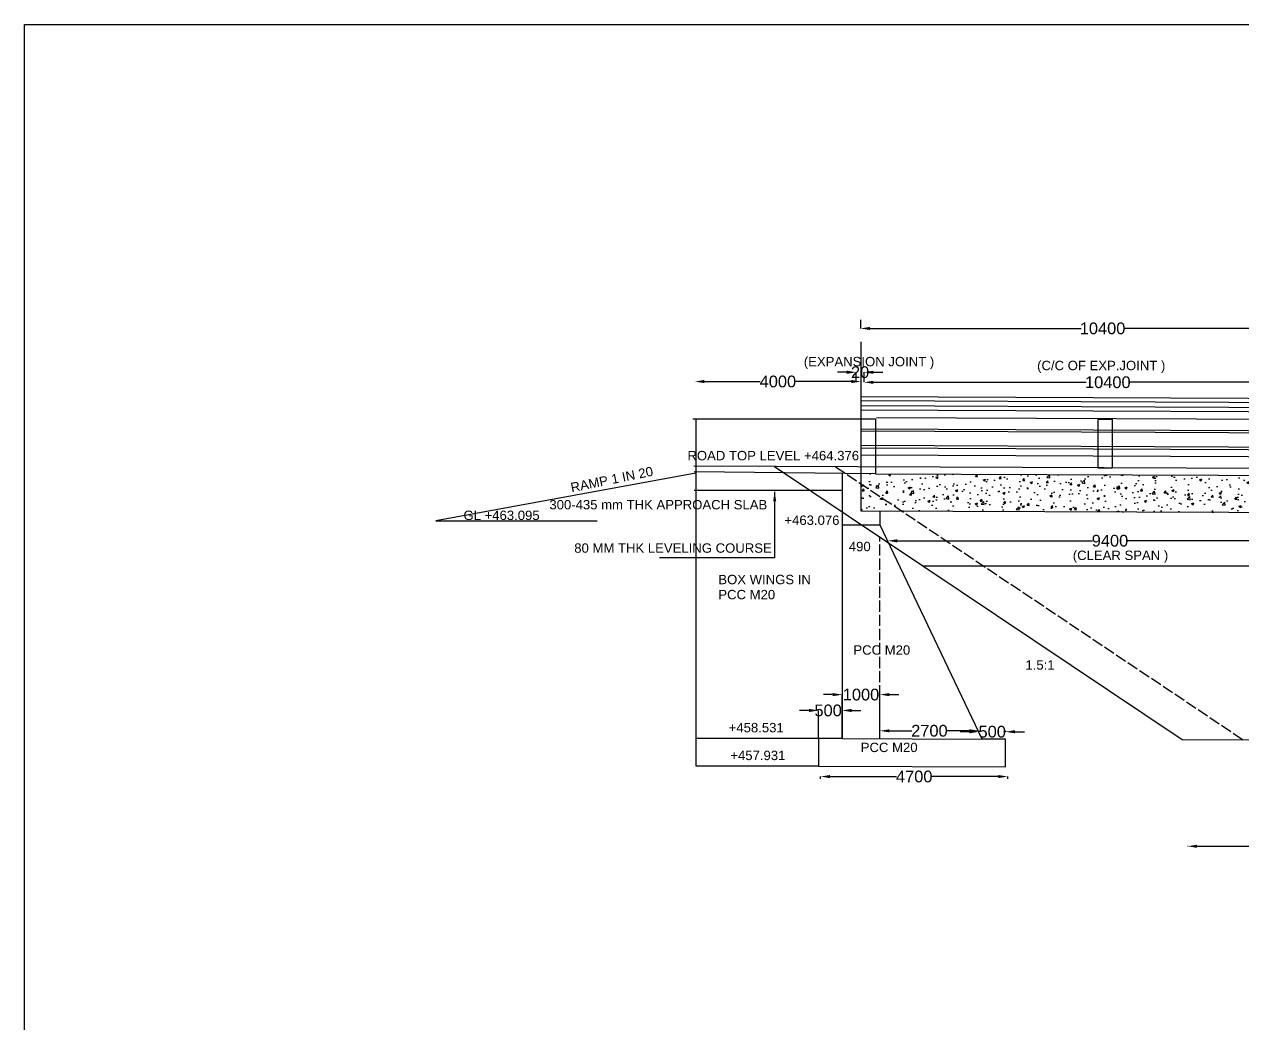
# Model space of a CAD drawing. Header units: inches. Extents: x -17772 to 62513, y -53545 to 6825.
# Drawn here: x -17772 to 8184, y -14470 to 6825 of the extents above; entities that cross this region are included whole.
import ezdxf

# ---------------------------------------------------------------- set-up
doc = ezdxf.new("R2010")
doc.units = ezdxf.units.IN
doc.header["$MEASUREMENT"] = 0
doc.linetypes.add('ACAD_ISO02W100', pattern=[15, 12, -3])
doc.layers.add('DRAWING', color=7, linetype='Continuous')
doc.layers.add('TEXT', color=7, linetype='Continuous')
doc.styles.get("Standard").update_dxf_attribs({"font": 'arial.ttf', "height": 250})
doc.dimstyles.get("Standard").update_dxf_attribs({"dimtxt": 200, "dimasz": 200, "dimexe": 0.18, "dimexo": 0.0625, "dimgap": 0.09, "dimtad": 0, "dimtih": 1, "dimtoh": 1, "dimdec": 0, "dimzin": 0, "dimdsep": 46, "dimtxsty": 'Standard', "dimcen": 0.09, "dimadec": 0, "dimazin": 0, "dimtfac": 1, "dimtdec": 0, "dimtofl": 0, "dimtmove": 0, "dimatfit": 3, "dimfxl": 0, "dimtolj": 1, "dimtzin": 0, "dimarcsym": 0})

# ---------------------------------------------------------------- blocks, each defined once
blk = doc.blocks.new('*D2')
at = {"layer": 'Defpoints', "color": 0, "transparency": 16777216}
for p in [(-3484, -787), (50, -787), (50, -787)]:
    blk.add_point(p, dxfattribs=at)
at = {"layer": 'TEXT', "color": 0, "lineweight": -2, "transparency": 16777216}
for p, q in [((-3484, -787), (-3484, -787)), ((-3284, -787), (-2095, -787)), ((-150, -787), (-1339, -787)), ((50, -787), (50, -787))]:
    blk.add_line(p, q, dxfattribs=at)
at = {"layer": 'TEXT', "color": 0, "transparency": 16777216}
for points in [[(-3284, -753), (-3284, -820), (-3484, -787)], [(-150, -753), (-150, -820), (50, -787)]]:
    blk.add_solid(points, dxfattribs=at)
at = {"layer": 'TEXT', "color": 0, "transparency": 16777216, "insert": (-1717, -787), "char_height": 250, "attachment_point": 5}
blk.add_mtext('\\A1;4000', dxfattribs=at)
blk = doc.blocks.new('*D3')
at = {"layer": 'Defpoints', "color": 0, "transparency": 16777216}
for p in [(119, -589), (-50, -803), (119, -803)]:
    blk.add_point(p, dxfattribs=at)
at = {"layer": 'TEXT', "color": 0, "lineweight": -2, "transparency": 16777216}
for p, q in [((-250, -589), (-450, -589)), ((-50, -803), (-50, -589)), ((119, -803), (119, -589)), ((319, -589), (519, -589))]:
    blk.add_line(p, q, dxfattribs=at)
at = {"layer": 'TEXT', "color": 0, "transparency": 16777216}
for points in [[(-250, -556), (-250, -623), (-50, -589)], [(319, -556), (319, -623), (119, -589)]]:
    blk.add_solid(points, dxfattribs=at)
at = {"layer": 'TEXT', "color": 0, "transparency": 16777216, "insert": (34, -589), "char_height": 250, "attachment_point": 5}
blk.add_mtext('\\A1;20', dxfattribs=at)
blk = doc.blocks.new('*D4')
at = {"layer": 'Defpoints', "color": 0, "transparency": 16777216}
for p in [(119, -803), (10505, -803), (10505, -803)]:
    blk.add_point(p, dxfattribs=at)
at = {"layer": 'TEXT', "color": 0, "lineweight": -2, "transparency": 16777216}
for p, q in [((119, -803), (119, -803)), ((319, -803), (4854, -803)), ((10305, -803), (5770, -803)), ((10505, -803), (10505, -803))]:
    blk.add_line(p, q, dxfattribs=at)
at = {"layer": 'TEXT', "color": 0, "transparency": 16777216}
for points in [[(319, -770), (319, -837), (119, -803)], [(10305, -770), (10305, -837), (10505, -803)]]:
    blk.add_solid(points, dxfattribs=at)
at = {"layer": 'TEXT', "color": 0, "transparency": 16777216, "insert": (5312, -803), "char_height": 250, "attachment_point": 5}
blk.add_mtext('\\A1;10400', dxfattribs=at)
blk = doc.blocks.new('*D8')
at = {"layer": 'Defpoints', "color": 0, "transparency": 16777216}
for p in [(45, 530), (10355, 530), (10355, 345)]:
    blk.add_point(p, dxfattribs=at)
at = {"layer": 'TEXT', "color": 0, "lineweight": -2, "transparency": 16777216}
for p, q in [((45, 530), (45, 345)), ((10355, 530), (10355, 345)), ((245, 345), (4742, 345)), ((10155, 345), (5658, 345))]:
    blk.add_line(p, q, dxfattribs=at)
at = {"layer": 'TEXT', "color": 0, "transparency": 16777216}
for points in [[(245, 378), (245, 312), (45, 345)], [(10155, 378), (10155, 312), (10355, 345)]]:
    blk.add_solid(points, dxfattribs=at)
at = {"layer": 'TEXT', "color": 0, "transparency": 16777216, "insert": (5200, 345), "char_height": 250, "attachment_point": 5}
blk.add_mtext('\\A1;10400', dxfattribs=at)
blk = doc.blocks.new('*D10')
at = {"layer": 'Defpoints', "color": 0, "transparency": 16777216}
for p in [(625, -4191), (10090, -4181), (10090, -4191)]:
    blk.add_point(p, dxfattribs=at)
at = {"layer": 'TEXT', "color": 0, "lineweight": -2, "transparency": 16777216}
for p, q in [((625, -4191), (625, -4181)), ((825, -4181), (4985, -4181)), ((9890, -4181), (5731, -4181)), ((10090, -4191), (10090, -4181))]:
    blk.add_line(p, q, dxfattribs=at)
at = {"layer": 'TEXT', "color": 0, "transparency": 16777216}
for points in [[(825, -4148), (825, -4215), (625, -4181)], [(9890, -4148), (9890, -4215), (10090, -4181)]]:
    blk.add_solid(points, dxfattribs=at)
at = {"layer": 'TEXT', "color": 0, "transparency": 16777216, "insert": (5358, -4181), "char_height": 250, "attachment_point": 5}
blk.add_mtext('\\A1;9400', dxfattribs=at)
blk = doc.blocks.new('*D15')
at = {"layer": 'Defpoints', "color": 0, "transparency": 16777216}
for p in [(-349, -7797), (-854, -8392), (-349, -8392)]:
    blk.add_point(p, dxfattribs=at)
at = {"layer": 'TEXT', "color": 0, "lineweight": -2, "transparency": 16777216}
for p, q in [((-1054, -7797), (-1254, -7797)), ((-854, -8392), (-854, -7797)), ((-349, -8392), (-349, -7797)), ((-149, -7797), (51, -7797))]:
    blk.add_line(p, q, dxfattribs=at)
at = {"layer": 'TEXT', "color": 0, "transparency": 16777216}
for points in [[(-1054, -7763), (-1054, -7830), (-854, -7797)], [(-149, -7763), (-149, -7830), (-349, -7797)]]:
    blk.add_solid(points, dxfattribs=at)
at = {"layer": 'TEXT', "color": 0, "transparency": 16777216, "insert": (-647, -7797), "char_height": 250, "attachment_point": 5}
blk.add_mtext('\\A1;500', dxfattribs=at)
blk = doc.blocks.new('*D16')
at = {"layer": 'Defpoints', "color": 0, "transparency": 16777216}
for p in [(457, -7459), (-349, -8392), (457, -8396)]:
    blk.add_point(p, dxfattribs=at)
at = {"layer": 'TEXT', "color": 0, "lineweight": -2, "transparency": 16777216}
for p, q in [((-549, -7459), (-749, -7459)), ((-349, -8392), (-349, -7459)), ((457, -8396), (457, -7459)), ((657, -7459), (857, -7459))]:
    blk.add_line(p, q, dxfattribs=at)
at = {"layer": 'TEXT', "color": 0, "transparency": 16777216}
for points in [[(-549, -7425), (-549, -7492), (-349, -7459)], [(657, -7425), (657, -7492), (457, -7459)]]:
    blk.add_solid(points, dxfattribs=at)
at = {"layer": 'TEXT', "color": 0, "transparency": 16777216, "insert": (54, -7459), "char_height": 250, "attachment_point": 5}
blk.add_mtext('\\A1;1000', dxfattribs=at)
blk = doc.blocks.new('*D17')
at = {"layer": 'Defpoints', "color": 0, "transparency": 16777216}
for p in [(457, -8243), (2564, -8230), (2564, -8260)]:
    blk.add_point(p, dxfattribs=at)
at = {"layer": 'TEXT', "color": 0, "lineweight": -2, "transparency": 16777216}
for p, q in [((457, -8243), (457, -8230)), ((657, -8230), (1135, -8230)), ((2364, -8230), (1886, -8230)), ((2564, -8260), (2564, -8230))]:
    blk.add_line(p, q, dxfattribs=at)
at = {"layer": 'TEXT', "color": 0, "transparency": 16777216}
for points in [[(657, -8197), (657, -8263), (457, -8230)], [(2364, -8197), (2364, -8263), (2564, -8230)]]:
    blk.add_solid(points, dxfattribs=at)
at = {"layer": 'TEXT', "color": 0, "transparency": 16777216, "insert": (1511, -8230), "char_height": 250, "attachment_point": 5}
blk.add_mtext('\\A1;2700', dxfattribs=at)
blk = doc.blocks.new('*D18')
at = {"layer": 'Defpoints', "color": 0, "transparency": 16777216}
for p in [(2564, -8230), (3134, -8230), (3134, -8250)]:
    blk.add_point(p, dxfattribs=at)
at = {"layer": 'TEXT', "color": 0, "lineweight": -2, "transparency": 16777216}
for p, q in [((2364, -8250), (2164, -8250)), ((2564, -8230), (2564, -8250)), ((3134, -8230), (3134, -8250)), ((3334, -8250), (3534, -8250))]:
    blk.add_line(p, q, dxfattribs=at)
at = {"layer": 'TEXT', "color": 0, "transparency": 16777216}
for points in [[(2364, -8217), (2364, -8284), (2564, -8250)], [(3334, -8217), (3334, -8284), (3134, -8250)]]:
    blk.add_solid(points, dxfattribs=at)
at = {"layer": 'TEXT', "color": 0, "transparency": 16777216, "insert": (2849, -8250), "char_height": 250, "attachment_point": 5}
blk.add_mtext('\\A1;500', dxfattribs=at)
blk = doc.blocks.new('*D19')
at = {"layer": 'Defpoints', "color": 0, "transparency": 16777216}
for p in [(-806, -9205), (-806, -9252), (3181, -9252)]:
    blk.add_point(p, dxfattribs=at)
at = {"layer": 'TEXT', "color": 0, "lineweight": -2, "transparency": 16777216}
for p, q in [((-806, -9252), (-806, -9205)), ((-606, -9205), (809, -9205)), ((2981, -9205), (1565, -9205)), ((3181, -9252), (3181, -9205))]:
    blk.add_line(p, q, dxfattribs=at)
at = {"layer": 'TEXT', "color": 0, "transparency": 16777216}
for points in [[(-606, -9172), (-606, -9238), (-806, -9205)], [(2981, -9172), (2981, -9238), (3181, -9205)]]:
    blk.add_solid(points, dxfattribs=at)
at = {"layer": 'TEXT', "color": 0, "transparency": 16777216, "insert": (1187, -9205), "char_height": 250, "attachment_point": 5}
blk.add_mtext('\\A1;4700', dxfattribs=at)
blk = doc.blocks.new('*D70')
at = {"layer": 'Defpoints', "color": 0, "transparency": 16777216}
for p in [(7012, -10681), (24565, -10681), (24565, -10691)]:
    blk.add_point(p, dxfattribs=at)
at = {"layer": 'TEXT', "color": 0, "lineweight": -2, "transparency": 16777216}
for p, q in [((7012, -10681), (7012, -10691)), ((7212, -10691), (15330, -10691)), ((24365, -10691), (16247, -10691)), ((24565, -10681), (24565, -10691))]:
    blk.add_line(p, q, dxfattribs=at)
at = {"layer": 'TEXT', "color": 0, "transparency": 16777216}
for points in [[(7212, -10658), (7212, -10724), (7012, -10691)], [(24365, -10658), (24365, -10724), (24565, -10691)]]:
    blk.add_solid(points, dxfattribs=at)
at = {"layer": 'TEXT', "color": 0, "transparency": 16777216, "insert": (15788, -10691), "char_height": 250, "attachment_point": 5}
blk.add_mtext('\\A1;17550', dxfattribs=at)

msp = doc.modelspace()

# ---------------------------------------------------------------- hatches: boundary and pattern name
at = {"layer": 'TEXT'}
h = msp.add_hatch(dxfattribs=at)
h.set_pattern_fill('AR-CONC', color=0, scale=70, style=0)
h.paths.add_polyline_path([(10505.3, -2790.6), (361.2, -2751.4), (49.6, -2748.3), (49.6, -2969.7), (906.8, -3544.2), (10084.1, -3578.6), (10505.3, -3578.6)])
h.paths.add_polyline_path([(49.6, -2969.7), (49.6, -3541), (906.8, -3544.2)], flags=17)

# ---------------------------------------------------------------- linework, layer by layer
at = {"layer": 'DRAWING', "color": 0}
for points in [[(-17771.7, 6824.9), (62472.7, 6824.9), (62472.7, -53541.7), (-17771.7, -53541.7)], [(5098.3, -2625), (5408.5, -2625), (5408.5, -1596), (5098.3, -1596)]]:
    msp.add_lwpolyline(points, close=True, dxfattribs=at)
for points in [[(49.6, 61.8), (49.6, -3541), (31404.4, -3658.5), (31404.4, -64.8)], [(49.6, -1102.5), (31404.4, -1242.1)], [(49.6, -1193.5), (31404.4, -1333.1)], [(49.6, -1297.4), (31404.4, -1437)], [(49.6, -1388.4), (31404.4, -1527.9)], [(-3531, -1581), (361.2, -1581), (361.2, -2751.4), (-3502.2, -2712.5)], [(-853.5, -8986.7), (-3459.2, -8986.7), (-3459.2, -1581)], [(49.6, -1792.4), (31404.4, -1932)], [(31066.4, -1689.5), (382.1, -1557.9)], [(49.6, -1837.2), (31404.4, -1976.8)], [(44.8, -2145.4), (31399.6, -2285)], [(49.6, -2197.6), (31404.4, -2337.2)], [(34961.3, -2745.2), (-3505.6, -2590.3)], [(49.6, -2346.8), (31404.4, -2486.4)], [(-3467.2, -2738), (-9007.2, -3752.3), (-5567.7, -3752.3)], [(-1787, -2597.3), (6896.2, -8414.7), (24540.5, -8497.7), (33261.1, -2738.3)], [(-349.5, -2744.3), (-349.5, -8392.1), (-853.5, -8392.1), (-853.5, -8986.7), (3133.4, -8997.3), (3133.4, -8406.7), (2634.3, -8406.7), (462.7, -3849.6), (-349.5, -3849.6)], [(361.2, -2751.4), (31404.4, -2871.3), (34953.2, -2871.7)], [(-349.5, -3107.5), (-3498.7, -3107.5)], [(462.7, -3849.6), (463.8, -3542.5)], [(-853.5, -8392.1), (-3459.2, -8392.1)], [(-349.5, -8392.1), (2634.3, -8406.7)]]:
    msp.add_lwpolyline(points, dxfattribs=at)
at = {"layer": 'DRAWING', "color": 0, "linetype": 'ACAD_ISO02W100', "ltscale": 20}
for points in [[(8183.5, -8420.8), (-498.3, -2602.5)], [(457, -8396.1), (456, -4106.6)]]:
    msp.add_lwpolyline(points, dxfattribs=at)
at = {"layer": 'TEXT', "color": 0}
msp.add_lwpolyline([(1369.3, -4711.9), (10089.8, -4711.9)], dxfattribs=at)

# ---------------------------------------------------------------- texts
for s, p in [('(EXPANSION JOINT )', (-1164.7, -461.8)), ('(C/C OF EXP.JOINT )', (3805.5, -544.8)), ('ROAD TOP LEVEL +464.376', (-3644.7, -2465.4)), ('300-435 mm THK APPROACH SLAB ', (-6585.8, -3511.1)), ('GL +463.095', (-8416.7, -3737.7)), ('+463.076', (-1578, -3841.9)), ('80 MM THK LEVELING COURSE ', (-6055.3, -4435.5)), ('490', (-205.9, -4402.7)), ('(CLEAR SPAN ) ', (4565.5, -4589.8)), ('BOX WINGS IN ', (-2986.1, -5106.1)), ('PCC M20 ', (-2986.1, -5427.4)), ('PCC M20 ', (-108.6, -6608)), ('1.5:1', (3556.6, -6927.4)), ('+458.531', (-2765.5, -8262)), ('PCC M20 ', (48.1, -8683.2)), ('+457.931', (-2730.6, -8854.5))]:
    msp.add_text(s, height=200, dxfattribs=at).set_placement(p)
msp.add_text('RAMP 1 IN 20 ', height=200, rotation=11.56861, dxfattribs=at).set_placement((-6110.7, -3148.3))

# ---------------------------------------------------------------- dimensions: what is measured, and where the dimension line sits
for base, p1, p2, text, picture, middle in [((10354.9, 345), (44.8, 530.3), (10354.9, 530.3), '10400', '*D8', (5199.8, 345)), ((49.6, -786.7), (-3483.8, -787.3), (49.6, -787.3), '4000', '*D2', (-1717.1, -786.7)), ((10505.3, -803.3), (118.8, -803.3), (10505.3, -803.3), '10400', '*D4', (5312, -803.3)), ((10089.8, -4181.2), (625.4, -4191.2), (10089.8, -4191.2), '9400', '*D10', (5357.6, -4181.2)), ((457, -7458.7), (-349.5, -8392.1), (457, -8396.1), '1000', '*D16', (53.8, -7458.7)), ((2564.1, -8230.1), (457, -8243.3), (2564.1, -8259.6), '2700', '*D17', (1510.6, -8230.1)), ((3133.5, -8250.2), (2564.1, -8229.9), (3133.5, -8229.9), '500', '*D18', (2848.8, -8250.2)), ((-805.7, -9205.1), (3180.5, -9252), (-805.7, -9252), '4700', '*D19', (1187.4, -9205.1))]:
    dim = msp.add_linear_dim(base=base, p1=p1, p2=p2, text=text, dimstyle='Standard', dxfattribs=at)
    dim.commit()
    dim.dimension.update_dxf_attribs({"geometry": picture, "text_midpoint": middle})
for base, p1, p2, text, picture, middle in [((118.8, -589.5), (-50.4, -803.4), (118.8, -803.4), '20', '*D3', (34.2, -589.5)), ((-349.5, -7796.7), (-853.5, -8392.1), (-349.5, -8392.1), '500', '*D15', (-646.8, -7796.7)), ((24564.7, -10691), (7011.7, -10680.8), (24564.7, -10680.8), '17550', '*D70', (15788.2, -10691))]:
    dim = msp.add_linear_dim(base=base, p1=p1, p2=p2, text=text, dimstyle='Standard', dxfattribs=at)
    dim.commit()
    dim.dimension.update_dxf_attribs({"geometry": picture, "text_midpoint": middle, "dimtype": 160})

# ---------------------------------------------------------------- leaders
msp.add_leader([(-1786.4, -3138.3), (-1786.4, -4542.6), (-4241, -4542.6)], dimstyle='Standard', override={"dimgap": 0.09, "dimtad": 0}, dxfattribs=at)

doc.saveas('drawing.dxf')
